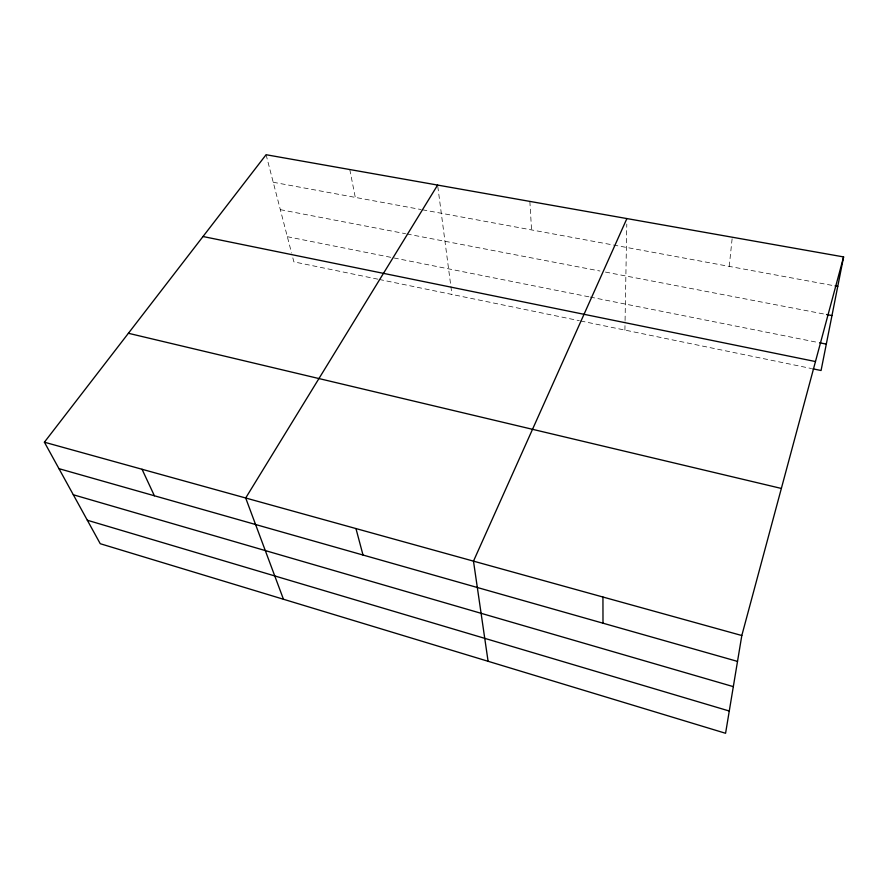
<?xml version="1.0" encoding="UTF-8"?>
<svg xmlns="http://www.w3.org/2000/svg" width="888" height="888" viewBox="0 0 888 888"><rect width="100%" height="100%" fill="white"/><g stroke="black" fill="none" stroke-linecap="round" stroke-linejoin="round"><path stroke-width="0.67" stroke-dasharray="4.44 3.33" d="M624.908 330.081L625.052 321.867M625.074 320.501L626.795 224.065M729.237 266.389L732.278 237.218M273.227 182.262L421.134 209.546M422.477 209.79L833.677 285.659M280.331 209.668L405.583 233.711M406.937 233.977L599.988 271.029M605.438 272.072L825.185 314.252M287.346 236.708L588.91 296.814M590.265 297.08L818.17 342.502M377.888 279.176L293.873 261.86L291.808 253.924M379.231 279.454L579.331 320.69M580.663 320.968L811.554 368.553M266.089 154.723L291.464 252.592M349.783 169.541L355.289 197.402M437.784 186.424L450.693 285.004M450.871 286.358L451.937 294.439M529.859 201.398L531.557 229.914"/><path stroke-width="1.33" d="M843.6 256.921L741.813 635.519L725.574 733.277L100.244 543.711L44.4 442.202L266.089 154.723L843.6 256.921L821.067 370.507L812.909 368.831M626.895 218.57L473.482 561.138L488.089 661.283M437.606 185.081L245.687 498.002L283.45 599.245M835.042 285.903L837.75 286.402M826.539 314.519L831.967 315.562M819.524 342.768L826.295 344.122M203.019 236.519L815.473 361.549M128.405 333.278L781.351 488.444M44.4 442.202L741.813 635.519M58.963 468.664L737.517 661.405M73.304 494.76L733.322 686.635M87.324 520.235L729.27 711.022M142.036 469.264L154.401 495.781M355.955 528.56L363.014 555.033M602.941 597.025L602.996 623.187"/></g></svg>
